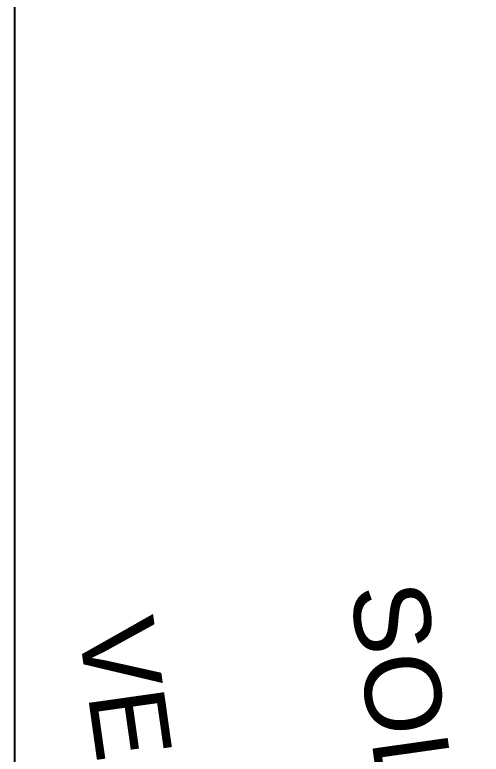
# Model space of a CAD drawing. Extents: x 350769 to 354978, y 6304672 to 6307963.
# Drawn here: x 352700 to 352706.14, y 6306083.76 to 6306093.49 of the extents above; entities that cross this region are included whole.
import ezdxf

# ---------------------------------------------------------------- set-up
doc = ezdxf.new("R2010")
doc.units = 0
for name, pattern in [('4.0 - LO RECABARREN - DESNIVEL NUEVO$0$HIDDEN', [0.375, 0.25, -0.125]), ('CONTINUOS', [0]), ('DASHED', [19.05, 12.7, -6.35])]:
    doc.linetypes.add(name, pattern=pattern)
doc.layers.get('0').update_dxf_attribs({"linetype": 'CONTINUOUS'})
doc.layers.add('0_ASD_TOPOGRAFIA_ELEMENTOS', color=7, linetype='CONTINUOS', lineweight=5, true_color=0xbdbdbd)
doc.layers.add('1-coordenadas', color=8, linetype='CONTINUOUS')
doc.layers.add('1-TEXTOS', color=7, linetype='CONTINUOUS')
doc.styles.add('A', font='arial.ttf', dxfattribs={"height": 2})

# ---------------------------------------------------------------- blocks, each defined once
blk = doc.blocks.new('COORDENADAS')
at = {"layer": '1-coordenadas'}
blk.add_line((520, -900.625), (520, -0.625), dxfattribs=at)
blk = doc.blocks.new('TOPOGRAFIA')
at = {"layer": '1-coordenadas', "color": 9, "linetype": '4.0 - LO RECABARREN - DESNIVEL NUEVO$0$HIDDEN', "lineweight": 0, "ltscale": 50, "true_color": 0xbdbdbd}
blk.add_line((390700, 6302300), (390700, 6303200), dxfattribs=at)
at = {"layer": '1-TEXTOS', "color": 9, "lineweight": 0, "true_color": 0xbdbdbd, "style": 'A'}
for s, p in [('SOLERA', (390704.4097, 6303085.9415)), ('VEREDA', (390700.8288, 6303085.468))]:
    blk.add_text(s, height=1, rotation=278.0655, dxfattribs=at).set_placement(p)

msp = doc.modelspace()

# ---------------------------------------------------------------- block references
at = {"color": 252, "linetype": 'DASHED'}
msp.add_blockref('COORDENADAS', (352180, 6306200.625), dxfattribs=at)

# ---------------------------------------------------------------- next in the draw order: block references
at = {"layer": '0_ASD_TOPOGRAFIA_ELEMENTOS', "color": 30, "true_color": 0xf26507}
msp.add_blockref('TOPOGRAFIA', (-38000, 3000), dxfattribs=at)

doc.saveas('drawing.dxf')
